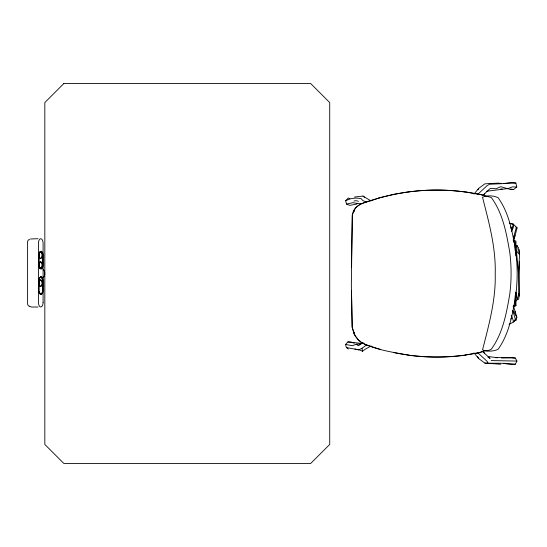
<?xml version="1.0" encoding="UTF-8"?>
<svg xmlns="http://www.w3.org/2000/svg" width="547" height="547" viewBox="0 0 547 547"><rect width="100%" height="100%" fill="white"/><g stroke="black" fill="none" stroke-linecap="round" stroke-linejoin="round"><path stroke-width="0.82" d="M515.13 250.588L515.151 242.143L513.578 241.5M515.944 255.497L515.978 241.118L513.059 240.017M518.535 299.612L519.185 295.989L519.376 261.329M515.664 301.294L517.312 299.469L518.918 292.85L518.515 273.486L519.554 254.567L518.433 247.237M408.165 355.071C392.411 352.145 375.796 349.95 361.444 342.463C358.312 340.296 355.906 337.267 354.1 333.937L354.196 332.268M516.067 256.126L517.38 245.801L515.267 245.76M515.937 294.067C512.751 313.041 509.537 333.273 498.105 349.28C493.387 351.523 487.363 351.81 482.536 349.848C488.881 324.973 495.91 299.9 495.213 273.91C495.979 247.695 488.922 222.39 482.529 197.289C487.261 195.067 493.373 195.532 498.098 197.679C509.565 213.686 512.758 233.931 515.937 252.933M511.753 229.446L513.373 224.181L509.325 223.121M511.397 230.855L512.019 227.825L510.659 226.998M513.783 240.543L517.093 227.894L513.373 224.181L510.925 223.853M513.633 237.186L516.06 228.352L517.093 227.894L515.725 226.998M513.024 321.684L515.903 320.33L516.867 317.219L513.64 306.648M378.968 197.966C369.656 201.604 353.93 202.499 352.295 215.368L351.447 267.483M513.9 238.848L514.98 235.689M361.745 203.457L356.959 203.375L356.671 204.134L349.813 205.351L346.552 204.099L345.629 200.742L348.364 197.939L349.882 198.896L355.16 198.089L358.381 198.212L361.225 198.718L362.709 200.455L366.175 202.055M39.131 253.295L39.193 253.131A3.227 1.614 90 0 1 39.487 252.584M39.131 263.169L39.193 263.004A3.227 1.614 90 0 1 40.334 261.842L41.49 262.628A3.227 1.614 -90 0 1 41.49 267.504L40.334 268.29A3.227 1.614 -90 0 1 39.746 267.989M39.131 281.213L39.193 281.049A3.227 1.614 90 0 1 40.334 279.886L41.49 280.673A3.227 1.614 -90 0 1 41.49 285.548L40.334 286.334A3.227 1.614 -90 0 1 39.746 286.033M511.568 231.579L513.483 226.93L513.373 224.181M478.023 189.795L478.741 188.346L484.84 183.854L487.158 183.717M42.003 267.647L40.813 268.673L41.675 268.201A3.514 1.757 -90 0 0 42.55 265.165M503.89 363.42L511.151 364.644L515.301 364.22L516.942 361.061L515.336 358.046L510.98 357.567L501.51 357.957M509.018 324.371L513.715 321.951L515.308 319.092L512.717 310.409L516.867 317.219M510.761 319.127L511.657 317.944L511.219 315.482M473.914 194.178L478.741 188.346M348.377 349.034L346.354 347.536L345.56 344.494L347.906 341.909L351.092 342.128L354.306 343.29M477.586 194.493L487.165 185.583L489.668 184.23L515.869 183.047L516.778 187.04L513.537 189.542L510.248 189.426L500.737 186.698L496.054 188.77L490.372 188.312L482.433 195.792M515.794 247.422L517.38 245.801L515.295 246.348M40.225 251.75L41.251 251.702L41.955 252.516L40.765 251.579L39.555 252.611L40.184 251.695A3.856 1.928 -90 0 1 41.914 251.606L42.468 252.399A3.863 1.928 90 0 1 43.022 255.093L43.022 265.165A3.863 1.928 -90 0 1 42.475 267.859L41.914 268.652A3.856 1.928 90 0 1 40.184 268.563L39.09 266.232L40.341 268.556L39.657 267.9L39.883 268.208M40.225 277.206L41.251 277.151L41.955 277.965L40.765 277.035L39.555 278.067L40.184 277.144A3.856 1.928 -90 0 1 41.914 277.055L42.468 277.849A3.856 1.928 90 0 1 43.022 280.543L43.022 290.614A3.863 1.928 -90 0 1 42.475 293.308L41.914 294.101A3.863 1.928 -90 0 1 40.177 294.012L39.09 291.681L40.341 294.006L39.657 293.349L39.883 293.657M41.675 268.201L41.107 268.604M41.675 293.657L40.813 294.122L41.675 293.657A3.514 1.757 -90 0 0 42.55 290.614M40.341 251.702L39.657 252.358A3.514 1.757 90 0 0 39.09 254.027M40.341 277.151L39.657 277.814A3.514 1.757 90 0 0 39.09 279.476M354.907 349L359.762 350.012L362.497 351.256L365.485 349.034L371.139 345.991M363.249 342.62L358.285 345.718L356.261 344.166L352.555 345.69L345.56 344.494M482.365 195.539L484.806 193.754M346.354 347.536L358.75 349.861L361.991 348.268L366.736 344.863M41.107 294.06L42.003 293.096A3.514 1.757 90 0 0 42.522 290.614L42.55 280.549M485.203 350.524L479.329 352.685L464.574 355.147A211.169 209.125 20.8 0 1 394.038 352.63M345.629 200.742L349.882 198.896M30.516 238.998L38.085 238.704M513.052 306.819L515.978 305.636L515.944 292.002M485.668 350.429L479.411 352.644L465.285 355.051M513.578 305.636L515.151 305.035L515.13 295.872M486.31 191.3L508.067 188.53L512.464 186.869L516.778 187.04M353.957 201.091L355.885 200.64L358.463 201.289M346.552 204.099L352.801 202.684L356.959 203.375M408.547 191.853L394.278 194.253L380.233 197.611L361.615 203.675L358.531 205.289L355.359 208.113L352.316 214.8L351.338 285.384L352.193 327.687L355.153 335.831L358.367 339.872L361.54 342.531L365.266 344.583L380.233 349.362M503.883 183.553L511.13 182.336L515.869 183.047M354.483 197.05L362.982 196.058L371.105 200.961M38.085 307.004L31.521 307.045L29.634 306.341M514.303 305.773L515.978 305.636M473.948 352.829L478.741 358.627L484.874 363.105C494.973 363.461 505.196 362.777 515.301 364.22M490.249 183.532L498.331 183.129L501.496 183.505M485.1 350.901L487.507 350.764L491.11 349.458C502.864 333.52 506.488 313.212 509.777 294.108A151.553 137.659 -90 0 0 509.845 252.912C506.597 233.808 503.042 213.48 491.309 197.515L480.533 194.493L464.389 191.799M500.642 189.057L502.331 188.982M491.144 360.569L516.942 361.061M356.261 344.166L360.514 344.084M487.774 183.409L492.567 183.402M515.336 358.046L495.603 357.492L488.997 356.61L489.934 358.278L487.938 357.143M495.685 357.697L497.353 357.772M500.778 364.247L484.874 363.105M362.483 343.53L347.906 341.909M513.654 241.952L515.151 242.143M466.454 192.079L480.751 194.609L485.086 196.011M510.611 188.988L513.537 189.542M482.365 351.434L489.934 358.278M362.982 196.058L364.48 197.303M483.028 351.687L484.806 353.218M41.251 251.702L41.64 252.051A3.514 1.757 90 0 1 42.516 255.093A3.514 1.757 -90 0 0 42.003 252.611L41.675 252.058M41.251 277.151L41.64 277.507A3.514 1.757 90 0 1 42.516 280.543A3.514 1.757 -90 0 0 42.003 278.061L41.675 277.507M510.768 228.126L511.848 229.309M477.558 352.541L487.199 361.41L488.211 363.475M519.554 254.567L516.457 251.039L518.515 273.486M477.538 356.548L478.741 358.627M39.131 257.09L39.193 257.254A3.227 1.614 90 0 0 39.487 257.801M39.131 266.963L39.193 267.127A3.227 1.614 -90 0 0 39.487 267.681M39.131 285.008L39.193 285.172A3.227 1.614 -90 0 0 39.487 285.719M511.691 316.05L513.715 321.951M354.1 333.937L352.165 326.86L351.523 290.478M515.513 292.289L517.312 299.469M361.991 348.268L362.497 351.256M518.829 293.486L519.185 295.989M514.98 311.284L515.158 312.836M515.78 318.887L515.903 320.33M354.018 210.103L354.08 211.785M519.062 249.596L519.151 252.946M42.55 255.093L42.522 265.165M378.989 198.041A211.08 209.036 -20.8 0 1 464.376 191.881M408.561 191.935A199.956 187.696 4.6 0 1 466.441 192.161M465.306 355.174A199.956 187.908 -4.7 0 1 408.151 355.181M515.93 252.933A156.326 140.976 90 0 1 515.924 294.067M39.726 252.372A3.856 1.928 -90 0 0 39.165 255.1L39.165 265.165A3.863 1.928 -90 0 0 39.719 267.886M39.063 279.661A3.514 1.757 -90 0 1 39.521 278.067M39.063 254.205A3.514 1.757 -90 0 1 39.521 252.618M39.719 293.336A3.863 1.928 -90 0 1 39.158 290.607L39.165 280.549A3.856 1.928 90 0 1 39.726 277.821M29.449 306.074A3.795 1.901 90 0 1 27.603 304.194L27.603 241.514A3.795 1.901 90 0 1 29.743 239.743M39.746 258.116A3.227 1.614 90 0 0 40.334 258.416L41.49 257.63A3.227 1.614 -90 0 0 41.49 252.755L40.334 251.969A3.227 1.614 90 0 0 39.746 252.276M43.151 269.473A5.696 5.696 0 0 1 43.151 277.527M63.814 83.568L44.827 102.562L44.827 444.438L63.814 463.432L310.723 463.432L329.718 444.438L329.718 102.562L310.723 83.568L63.814 83.568M41.251 268.556L40.225 268.509L41.251 268.556M41.251 294.006L40.225 293.958L41.251 294.006M40.813 268.297L40.765 268.297A3.227 1.614 90 0 1 39.186 264.392A3.227 1.614 90 0 1 41.422 262.116A3.227 1.614 90 0 1 42.071 266.963A3.227 1.614 -90 0 1 40.813 268.297M40.813 286.341L40.765 286.341A3.227 1.614 -90 0 1 39.152 283.114A3.227 1.614 -90 0 1 40.765 279.879L40.813 279.886A3.227 1.614 90 0 1 42.379 283.107A3.227 1.614 90 0 1 40.813 286.334M40.813 251.962L40.765 251.962A3.227 1.614 -90 0 0 39.186 255.859A3.227 1.614 -90 0 0 41.422 258.143A3.227 1.614 -90 0 0 42.071 253.295A3.227 1.614 90 0 0 40.813 251.962M39.268 266.902L39.069 266.068L39.268 266.902M39.268 292.351L39.069 291.524L39.268 292.351M43.097 302.293L43.097 243.415A4.663 2.332 -90 0 0 40.765 238.752A4.663 2.332 -90 0 0 38.434 243.415L38.434 302.293A4.663 2.332 90 0 0 40.765 306.956A4.663 2.332 90 0 0 43.097 302.293"/></g></svg>
